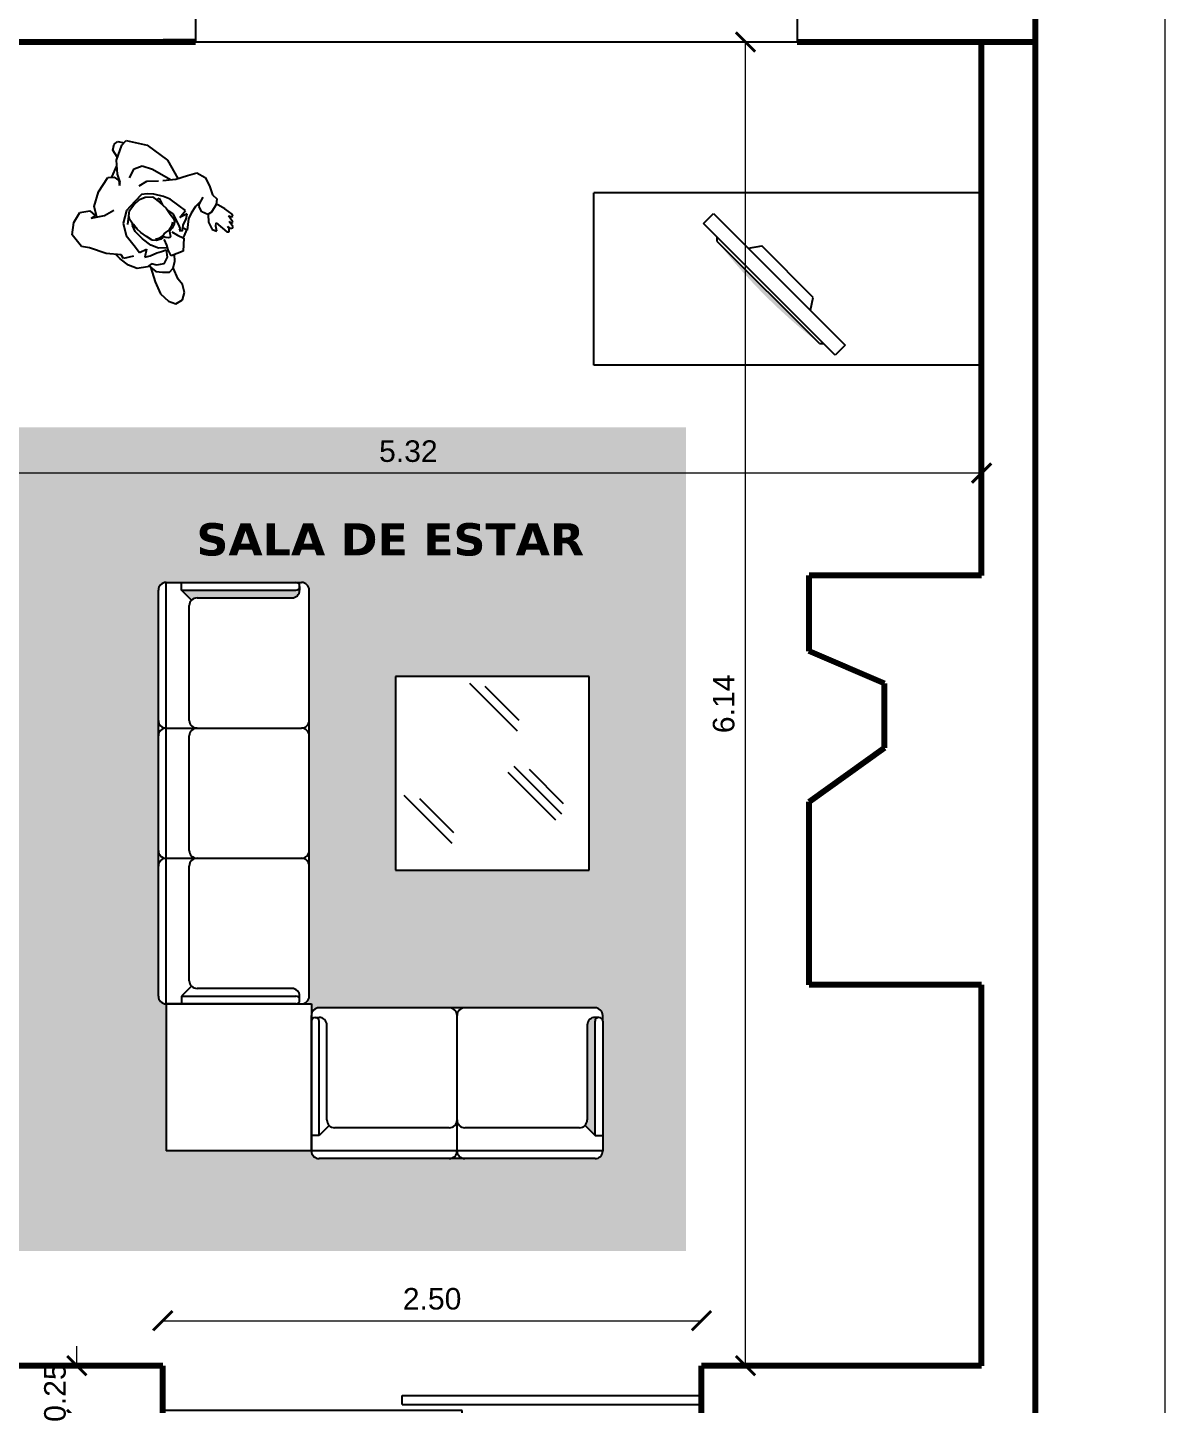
# Model space of a CAD drawing. Header units: inches. Extents: x -2 to 11.2, y -3.4 to 32.7.
# Drawn here: x 4.53 to 9.86, y 3.62 to 10.01 of the extents above; entities that cross this region are included whole.
import ezdxf

# ---------------------------------------------------------------- set-up
doc = ezdxf.new("R2010")
doc.units = ezdxf.units.IN
doc.header["$MEASUREMENT"] = 0
doc.linetypes.add('CONTINUA', pattern=[0])
for name, color, linetype in [('Cotas', 60, 'Continuous'), ('Electrodomésticos', 34, 'Continuous'), ('Mobiliario', 2, 'Continuous'), ('Personas', 241, 'Continuous'), ('Puerta corrediza', 2, 'Continuous'), ('Texto', 98, 'Continuous'), ('Textura piso', 8, 'Continuous'), ('Ventana', 4, 'Continuous')]:
    doc.layers.add(name, color=color, linetype=linetype)
doc.layers.add('Paredes', color=5, linetype='Continuous', lineweight=80)
doc.styles.get("Standard").update_dxf_attribs({"font": 'arial.ttf'})
doc.dimstyles.new('Cotas', dxfattribs={"dimtxt": 0.1, "dimasz": 0.09, "dimexe": 0.2, "dimexo": 0.4, "dimgap": 0.05, "dimtad": 1, "dimzin": 0, "dimdsep": 46, "dimtxsty": 'Standard', "dimblk": 'ARCHTICK', "dimcen": 0.09, "dimse1": 1, "dimse2": 1, "dimclrd": 60, "dimclre": 256, "dimadec": 0, "dimazin": 0, "dimtfac": 1, "dimtix": 1, "dimtofl": 0, "dimtmove": 1, "dimatfit": 3, "dimfxl": 0, "dimtolj": 1, "dimtzin": 0, "dimlwd": 9, "dimarcsym": 0})

# ---------------------------------------------------------------- blocks, each defined once
blk = doc.blocks.new('mesa 3')
at = {"layer": 'Mobiliario'}
for p, q in [((99.6702, 35.8197), (99.6702, 34.0197)), ((99.6702, 35.8197), (100.4702, 35.8197)), ((100.4702, 35.8197), (100.4702, 34.0197)), ((100.4702, 34.0197), (99.6702, 34.0197))]:
    blk.add_line(p, q, dxfattribs=at)
blk = doc.blocks.new('ppuerta closet')
at = {"layer": 'Puerta corrediza'}
for p, q in [((149.8527, 30.2098), (150.8493, 30.2098)), ((149.8527, 30.1798), (149.8527, 30.2098)), ((149.8527, 30.1798), (150.8493, 30.1798)), ((150.8493, 30.2098), (150.8493, 30.1798)), ((149.0561, 30.1298), (149.0561, 30.1598)), ((150.0527, 30.1598), (149.0561, 30.1598)), ((150.0527, 30.1298), (149.0561, 30.1298)), ((150.0527, 30.1298), (150.0527, 30.1598))]:
    blk.add_line(p, q, dxfattribs=at)
blk = doc.blocks.new('tv')
at = {"layer": 'Electrodomésticos', "linetype": 'Continuous'}
blk.add_hatch(color=256, dxfattribs=at).paths.add_polyline_path([(156.3235, 39.308), (156.3235, 38.6476), (156.3235, 38.6349, -0.062572)])
at = {"layer": 'Electrodomésticos'}
for p, q in [((156.3362, 38.546), (156.3362, 39.4096)), ((156.3362, 39.4096), (156.4019, 39.4096)), ((156.4019, 39.4096), (156.4019, 38.546)), ((156.3362, 39.3207), (156.3235, 39.308)), ((156.3235, 39.308), (156.3235, 38.6476)), ((156.4039, 39.181), (156.4547, 39.1441)), ((156.4547, 38.807), (156.4547, 39.1441)), ((156.4039, 38.7746), (156.4547, 38.807)), ((156.3235, 38.6349), (156.3235, 38.6476)), ((156.3235, 38.6349), (156.3362, 38.6222)), ((156.4019, 38.546), (156.3362, 38.546))]:
    blk.add_line(p, q, dxfattribs=at)
blk = doc.blocks.new('_ArchTick')
at = {"color": 0, "linetype": 'ByBlock', "const_width": 0.15}
blk.add_lwpolyline([(-0.5, -0.5), (0.5, 0.5)], dxfattribs=at)
blk = doc.blocks.new('*D72')
at = {"layer": 'Cotas', "color": 60, "linetype": 'CONTINUA', "lineweight": 9, "transparency": 16777216}
blk.add_line((9.8099, 30.05), (9.8099, 0), dxfattribs=at)
at = {"layer": 'Defpoints', "color": 0, "transparency": 16777216}
for p in [(9.8099, 30.05), (9.8099, 0), (9.8099, 0)]:
    blk.add_point(p, dxfattribs=at)
at = {"layer": 'Cotas', "color": 60, "lineweight": 9, "transparency": 16777216, "xscale": 0.09, "yscale": 0.09, "zscale": 0.09}
for p, rotation in [((9.8099, 30.05), 90), ((9.8099, 0), 270)]:
    blk.add_blockref('_ArchTick', p, dxfattribs=dict(at, rotation=rotation))
at = {"layer": 'Cotas', "color": 0, "transparency": 16777216, "insert": (9.7088, 15.025), "char_height": 0.1, "attachment_point": 5, "rotation": 90}
blk.add_mtext('\\A1;30.05', dxfattribs=at)
blk = doc.blocks.new('*D82')
at = {"layer": 'Cotas', "color": 60, "linetype": 'CONTINUA', "lineweight": 9, "transparency": 16777216}
for p, q in [((4.761, 3.7997), (4.761, 3.8897)), ((4.761, 3.5497), (4.761, 3.4597))]:
    blk.add_line(p, q, dxfattribs=at)
at = {"layer": 'Defpoints', "color": 0, "transparency": 16777216}
for p in [(4.761, 3.7997), (4.761, 3.7997), (4.761, 3.5497)]:
    blk.add_point(p, dxfattribs=at)
at = {"layer": 'Cotas', "color": 60, "lineweight": 9, "transparency": 16777216, "xscale": 0.09, "yscale": 0.09, "zscale": 0.09}
for p, rotation in [((4.761, 3.7997), 270), ((4.761, 3.5497), 90)]:
    blk.add_blockref('_ArchTick', p, dxfattribs=dict(at, rotation=rotation))
at = {"layer": 'Cotas', "color": 0, "transparency": 16777216, "insert": (4.66, 3.6747), "char_height": 0.1, "attachment_point": 5, "rotation": 90}
blk.add_mtext('\\A1;0.25', dxfattribs=at)
blk = doc.blocks.new('*D83')
at = {"layer": 'Cotas', "color": 60, "linetype": 'CONTINUA', "lineweight": 9, "transparency": 16777216}
blk.add_line((7.8646, 3.7997), (7.8646, 9.9444), dxfattribs=at)
at = {"layer": 'Defpoints', "color": 0, "transparency": 16777216}
for p in [(7.8646, 9.9444), (7.8646, 9.9444), (7.8646, 3.7997)]:
    blk.add_point(p, dxfattribs=at)
at = {"layer": 'Cotas', "color": 60, "lineweight": 9, "transparency": 16777216, "xscale": 0.09, "yscale": 0.09, "zscale": 0.09}
for p, rotation in [((7.8646, 9.9444), 90), ((7.8646, 3.7997), 270)]:
    blk.add_blockref('_ArchTick', p, dxfattribs=dict(at, rotation=rotation))
at = {"layer": 'Cotas', "color": 0, "transparency": 16777216, "insert": (7.7635, 6.872), "char_height": 0.1, "attachment_point": 5, "rotation": 90}
blk.add_mtext('\\A1;6.14', dxfattribs=at)
blk = doc.blocks.new('*D84')
at = {"layer": 'Cotas', "color": 60, "linetype": 'CONTINUA', "lineweight": 9, "transparency": 16777216}
blk.add_line((8.9599, 7.9435), (3.6396, 7.9435), dxfattribs=at)
at = {"layer": 'Defpoints', "color": 0, "transparency": 16777216}
for p in [(3.6396, 7.9435), (3.6396, 7.9435), (8.9599, 7.9435)]:
    blk.add_point(p, dxfattribs=at)
at = {"layer": 'Cotas', "color": 60, "lineweight": 9, "transparency": 16777216, "xscale": 0.09, "yscale": 0.09, "zscale": 0.09, "rotation": 180}
blk.add_blockref('_ArchTick', (3.6396, 7.9435), dxfattribs=at)
at = {"layer": 'Cotas', "color": 60, "lineweight": 9, "transparency": 16777216, "xscale": 0.09, "yscale": 0.09, "zscale": 0.09}
blk.add_blockref('_ArchTick', (8.9599, 7.9435), dxfattribs=at)
at = {"layer": 'Cotas', "color": 0, "transparency": 16777216, "insert": (6.2998, 8.0446), "char_height": 0.1, "attachment_point": 5}
blk.add_mtext('\\A1;5.32', dxfattribs=at)
blk = doc.blocks.new('*D102')
at = {"layer": 'Cotas', "color": 60, "linetype": 'CONTINUA', "lineweight": 9, "transparency": 16777216}
blk.add_line((5.1599, 4.0085), (7.6599, 4.0085), dxfattribs=at)
at = {"layer": 'Defpoints', "color": 0, "transparency": 16777216}
for p in [(5.1599, 4.0085), (7.6599, 4.0085), (7.6599, 4.0085)]:
    blk.add_point(p, dxfattribs=at)
at = {"layer": 'Cotas', "color": 60, "lineweight": 9, "transparency": 16777216, "xscale": 0.09, "yscale": 0.09, "zscale": 0.09, "rotation": 180}
blk.add_blockref('_ArchTick', (5.1599, 4.0085), dxfattribs=at)
at = {"layer": 'Cotas', "color": 60, "lineweight": 9, "transparency": 16777216, "xscale": 0.09, "yscale": 0.09, "zscale": 0.09}
blk.add_blockref('_ArchTick', (7.6599, 4.0085), dxfattribs=at)
at = {"layer": 'Cotas', "color": 0, "transparency": 16777216, "insert": (6.4099, 4.1096), "char_height": 0.1, "attachment_point": 5}
blk.add_mtext('\\A1;2.50', dxfattribs=at)
blk = doc.blocks.new('persona2')
at = {"layer": 'Personas', "color": 30, "linetype": 'ByBlock'}
for p, q in [((44.9762, 30.9105), (45.0493, 30.947)), ((45.0493, 30.947), (45.0801, 30.9681)), ((45.0801, 30.9681), (45.1494, 30.9605)), ((45.1494, 30.9605), (45.184, 30.9143)), ((44.8261, 30.8585), (44.8646, 30.8759)), ((44.8646, 30.8759), (44.9127, 30.8816)), ((44.9127, 30.8816), (44.9411, 30.8816)), ((44.9223, 30.8662), (44.9762, 30.9105)), ((45.184, 30.9143), (45.1975, 30.8624)), ((44.7959, 30.8105), (44.7549, 30.8066)), ((44.7934, 30.7951), (44.7972, 30.8182)), ((44.7972, 30.8182), (44.8261, 30.8585)), ((44.878, 30.8297), (44.9031, 30.8701)), ((44.9031, 30.8701), (44.9223, 30.8662)), ((45.1417, 30.8432), (45.1071, 30.7912)), ((45.1273, 30.8215), (45.1706, 30.7951)), ((45.1378, 30.822), (45.1417, 30.8432)), ((45.1706, 30.8239), (45.1378, 30.822)), ((45.1975, 30.8624), (45.1706, 30.8239)), ((44.7299, 30.7874), (44.7068, 30.7643)), ((44.7068, 30.7643), (44.7087, 30.7393)), ((44.7549, 30.8066), (44.7299, 30.7874)), ((44.753, 30.7547), (44.7722, 30.7836)), ((44.7645, 30.722), (44.753, 30.7547)), ((44.7722, 30.7836), (44.7934, 30.7951)), ((44.8242, 30.7739), (44.8126, 30.7413)), ((44.8376, 30.7951), (44.8242, 30.7739)), ((44.8588, 30.7643), (44.8376, 30.7951)), ((44.8703, 30.7989), (44.8588, 30.7643)), ((44.9108, 30.7932), (44.8703, 30.7989)), ((44.9704, 30.7855), (44.9108, 30.7932)), ((45.0205, 30.7547), (44.9704, 30.7855)), ((45.0512, 30.7028), (45.0205, 30.7547)), ((45.1071, 30.7912), (45.0936, 30.7432)), ((45.1706, 30.7951), (45.2033, 30.7336)), ((44.7087, 30.7393), (44.726, 30.7105)), ((44.726, 30.7105), (44.7487, 30.6903)), ((44.7914, 30.7009), (44.7645, 30.722)), ((44.8011, 30.722), (44.7914, 30.7009)), ((44.7931, 30.6907), (44.8222, 30.722)), ((44.8126, 30.7413), (44.8011, 30.722)), ((44.8222, 30.722), (44.8569, 30.7374)), ((44.8569, 30.7374), (44.905, 30.7432)), ((44.905, 30.7432), (44.9531, 30.7432)), ((44.9531, 30.7432), (44.9825, 30.7319)), ((45.0532, 30.6451), (45.0512, 30.7028)), ((45.2033, 30.7336), (45.2206, 30.6547)), ((45.0532, 30.6009), (45.0532, 30.6451)), ((45.1744, 30.6297), (45.1552, 30.6432)), ((45.1552, 30.6432), (45.1648, 30.6297)), ((45.1648, 30.6297), (45.1994, 30.6124)), ((45.2014, 30.6336), (45.1744, 30.6297)), ((45.2206, 30.6547), (45.2014, 30.6336)), ((45.2087, 30.6416), (45.229, 30.5874)), ((44.7799, 30.5951), (44.7762, 30.6062)), ((44.7914, 30.5693), (44.7799, 30.5951)), ((44.7876, 30.5682), (44.8068, 30.574)), ((44.8203, 30.5259), (44.7876, 30.5682)), ((44.8126, 30.5951), (44.8011, 30.5855)), ((44.8011, 30.5855), (44.8165, 30.5644)), ((44.8145, 30.5874), (44.8126, 30.5951)), ((44.8357, 30.5778), (44.8145, 30.5874)), ((44.8165, 30.5644), (44.828, 30.5336)), ((44.8877, 30.5624), (44.8357, 30.5778)), ((44.918, 30.5675), (44.8877, 30.5624)), ((44.9762, 30.5355), (45.0147, 30.5586)), ((45.0147, 30.5586), (45.0378, 30.5797)), ((45.0378, 30.5797), (45.0532, 30.6009)), ((45.0897, 30.5797), (45.0801, 30.5394)), ((45.1475, 30.5855), (45.1629, 30.5413)), ((45.1994, 30.6124), (45.2495, 30.5701)), ((45.2495, 30.5701), (45.2803, 30.5028)), ((44.8299, 30.499), (44.8203, 30.5259)), ((44.828, 30.5336), (44.8415, 30.5144)), ((44.8376, 30.4624), (44.8299, 30.499)), ((44.8415, 30.5144), (44.853, 30.5509)), ((44.853, 30.5509), (44.8569, 30.5086)), ((44.8569, 30.5086), (44.8934, 30.5144)), ((44.8934, 30.5144), (44.9454, 30.5221)), ((44.9454, 30.5221), (44.9762, 30.5355)), ((45.0801, 30.5394), (45.0435, 30.5)), ((45.1455, 30.5048), (45.1013, 30.4817)), ((45.1629, 30.5413), (45.1455, 30.5048)), ((45.2803, 30.5028), (45.2822, 30.474)), ((44.7664, 30.4298), (44.7703, 30.449)), ((44.7761, 30.3894), (44.7664, 30.4298)), ((44.7703, 30.449), (44.7991, 30.4605)), ((44.7991, 30.4605), (44.828, 30.4509)), ((44.828, 30.4509), (44.8338, 30.4413)), ((44.8338, 30.4413), (44.8434, 30.4067)), ((44.8376, 30.4275), (44.8376, 30.4624)), ((44.9916, 30.4375), (44.9646, 30.3875)), ((45.082, 30.4028), (44.9875, 30.4298)), ((45.0301, 30.4855), (44.9916, 30.4375)), ((45.1013, 30.4817), (45.0089, 30.4567)), ((45.2822, 30.474), (45.1975, 30.4201)), ((44.7934, 30.3682), (44.7761, 30.3894)), ((44.8203, 30.3682), (44.7934, 30.3682)), ((44.8588, 30.349), (44.8203, 30.3682)), ((44.9646, 30.3875), (44.9435, 30.349)), ((45.1975, 30.4201), (45.082, 30.4028)), ((44.9011, 30.3355), (44.8588, 30.349)), ((44.9435, 30.349), (44.9011, 30.3355))]:
    blk.add_line(p, q, dxfattribs=at)
at = {"layer": 'Personas', "color": 18, "linetype": 'ByBlock'}
for p, q in [((44.5817, 30.847), (44.574, 30.8124)), ((44.574, 30.8124), (44.5913, 30.7816)), ((44.6144, 30.8624), (44.5817, 30.847)), ((44.6664, 30.8643), (44.6144, 30.8624)), ((44.7222, 30.8432), (44.6664, 30.8643)), ((44.787, 30.8097), (44.7222, 30.8432)), ((44.5913, 30.7816), (44.624, 30.7624)), ((44.624, 30.7624), (44.6567, 30.7586)), ((44.6567, 30.7586), (44.7099, 30.7373)), ((45.2547, 30.5587), (45.2937, 30.549)), ((45.3053, 30.5048), (45.2812, 30.4887)), ((45.2937, 30.549), (45.3091, 30.5259)), ((45.3091, 30.5259), (45.3053, 30.5048))]:
    blk.add_line(p, q, dxfattribs=at)
at = {"layer": 'Personas', "color": 5, "linetype": 'ByBlock'}
for p, q in [((44.7318, 30.6509), (44.7549, 30.7047)), ((44.7549, 30.7047), (44.7857, 30.6951)), ((44.7857, 30.6951), (44.8049, 30.6836)), ((44.8049, 30.6836), (44.8299, 30.674)), ((44.7722, 30.6047), (44.7318, 30.6509)), ((44.8319, 30.624), (44.803, 30.6163)), ((44.8299, 30.674), (44.8319, 30.674)), ((44.803, 30.6163), (44.7722, 30.6047))]:
    blk.add_line(p, q, dxfattribs=at)
at = {"layer": 'Personas', "linetype": 'ByBlock'}
for p, q in [((44.8432, 30.6724), (44.845, 30.684)), ((44.845, 30.684), (44.8536, 30.7023)), ((44.8536, 30.7023), (44.8694, 30.7156)), ((44.8694, 30.7156), (44.9004, 30.7229)), ((44.9004, 30.7229), (44.9321, 30.7284)), ((44.9321, 30.7284), (44.9546, 30.729)), ((44.9546, 30.729), (44.982, 30.7266)), ((44.9839, 30.7321), (44.9581, 30.7287)), ((44.965, 30.7296), (45.0094, 30.7217)), ((44.9875, 30.7278), (44.9839, 30.7321)), ((44.9857, 30.726), (44.9875, 30.7278)), ((45, 30.7437), (45.0411, 30.6931)), ((45.0094, 30.7217), (45.0253, 30.7126)), ((45.0411, 30.6931), (45.046, 30.6597)), ((44.8201, 30.6481), (44.8237, 30.6548)), ((44.8225, 30.642), (44.8201, 30.6481)), ((44.8322, 30.6359), (44.8225, 30.642)), ((44.8237, 30.6548), (44.8335, 30.6621)), ((44.8426, 30.6292), (44.8322, 30.6359)), ((44.8335, 30.6621), (44.8432, 30.667)), ((44.8438, 30.611), (44.8426, 30.6292)), ((44.8432, 30.667), (44.8432, 30.6724)), ((45.0442, 30.6238), (45.0338, 30.5982)), ((45.046, 30.6597), (45.0442, 30.6238)), ((44.8499, 30.5915), (44.8438, 30.611)), ((44.856, 30.5818), (44.8499, 30.5915)), ((44.8688, 30.5751), (44.856, 30.5818)), ((44.8956, 30.5721), (44.8688, 30.5751)), ((44.9285, 30.5654), (44.8956, 30.5721)), ((44.9693, 30.5672), (44.9285, 30.5654)), ((44.9839, 30.5556), (44.9515, 30.5664)), ((45.0107, 30.5727), (44.9693, 30.5672)), ((44.9827, 30.569), (44.9869, 30.5611)), ((44.9869, 30.5611), (44.9839, 30.5556)), ((45.0338, 30.5982), (45.0107, 30.5727)), ((44.651, 30.4432), (44.6433, 30.4355)), ((44.6433, 30.4355), (44.6529, 30.4259)), ((44.7164, 30.449), (44.651, 30.4432)), ((44.7068, 30.4836), (44.6875, 30.474)), ((44.6875, 30.474), (44.7068, 30.4605)), ((44.7433, 30.4721), (44.7068, 30.4836)), ((44.7068, 30.4605), (44.7164, 30.449)), ((44.77, 30.4478), (44.7433, 30.4721)), ((44.651, 30.4201), (44.6452, 30.4105)), ((44.6452, 30.4105), (44.649, 30.4067)), ((44.649, 30.4067), (44.6779, 30.4028)), ((44.6664, 30.424), (44.651, 30.4201)), ((44.6529, 30.4259), (44.6664, 30.424)), ((44.6644, 30.4009), (44.6625, 30.3932)), ((44.6625, 30.3932), (44.6664, 30.3913)), ((44.6779, 30.4028), (44.6644, 30.4009)), ((44.6664, 30.3913), (44.6991, 30.3855)), ((44.6856, 30.3798), (44.6837, 30.3721)), ((44.6837, 30.3721), (44.6914, 30.3682)), ((44.6991, 30.3855), (44.6856, 30.3798)), ((44.6914, 30.3682), (44.7337, 30.374)), ((44.7337, 30.374), (44.7786, 30.3862))]:
    blk.add_line(p, q, dxfattribs=at)
at = {"layer": 'Personas', "color": 250, "linetype": 'ByBlock'}
for p, q in [((44.8517, 30.684), (44.8487, 30.6682)), ((44.8615, 30.7017), (44.8517, 30.684)), ((44.8499, 30.6439), (44.8456, 30.6274)), ((44.8456, 30.6274), (44.8517, 30.6049)), ((44.8487, 30.6682), (44.8505, 30.6566)), ((44.8505, 30.6566), (44.8499, 30.6439)), ((44.8517, 30.6049), (44.8615, 30.5879))]:
    blk.add_line(p, q, dxfattribs=at)

msp = doc.modelspace()

# ---------------------------------------------------------------- hatches: boundary and pattern name
at = {"layer": 'Textura piso'}
h = msp.add_hatch(dxfattribs=at)
h.set_pattern_fill('AR-CONC', color=256, scale=0.02, angle=270, style=0)
h.set_pattern_definition([(320, (-41.40976, -126.97242), (-0.01255043, -0.14345204), [0.015, -0.165]), (265, (-41.40976, -126.97242), (0.15043843, 0.02775027), [0.012, -0.132]), (10.4514, (-41.4108, -126.98438), (0.13788791, -0.11570188), [0.01274804, -0.14022842]), (316.1842, (-41.36976, -126.97242), (-0.0331038, -0.2134482), [0.0225, -0.2475]), (6.6356, (-41.37251, -126.9902), (0.19482357, -0.18693254), [0.01912206, -0.2103426]), (261.1842, (-41.36976, -126.97242), (0.19482372, -0.1869324), [0.018, -0.198]), (291, (-41.37976, -126.99242), (-0.08052378, -0.11938141), [0.015, -0.165]), (236, (-41.37976, -126.99242), (0.14503001, -0.04866307), [0.012, -0.132]), (341.4514, (-41.38647, -127.00237), (0.0645061, -0.16804453), [0.01274804, -0.14022842]), (307.5, (-41.409755, -126.97242), (0.06657877, -0.002431971), [0, -0.1304, 0, -0.134, 0, -0.1325]), (277.5, (-41.409755, -126.97242), (0.078882342, -0.052613907), [0, -0.0764, 0, -0.1274, 0, -0.0505]), (237.5, (-41.409755, -126.92782), (-0.004510974, -0.106764487), [0, -0.05, 0, -0.156, 0, -0.207]), (227.5, (-41.409755, -126.90782), (0.020020996, -0.116637234), [0, -0.065, 0, -0.1036, 0, -0.147])])
h.paths.add_polyline_path([(7.588, 4.3322), (7.588, 8.1551), (4.4146, 8.1551), (4.4146, 4.3322)])
h.paths.add_polyline_path([(5.1396, 7.3997, -0.414214), (5.1755, 7.4356), (5.7773, 7.4356), (5.8037, 7.4356, -0.414214), (5.8396, 7.3997), (5.8396, 5.515, -0.414214), (5.8037, 5.4791), (5.8497, 5.4791), (5.8497, 5.425, -0.414214), (5.8856, 5.4609), (7.1659, 5.4609, -0.414214), (7.2018, 5.425), (7.2018, 5.3986), (7.2018, 4.7968, -0.414214), (7.1659, 4.7609), (5.8856, 4.7609, -0.414214), (5.8497, 4.7968), (5.1755, 4.7968), (5.1755, 5.4791, -0.414214), (5.1396, 5.515)], flags=16)
h.paths.add_polyline_path([(5.2937, 7.3532), (5.2473, 7.3997), (5.7773, 7.3997, 0.414214), (5.7952, 7.4176), (5.7952, 7.3997, -0.414214), (5.7593, 7.3638), (5.3191, 7.3638, 0.198912)], flags=0)
h.paths.add_polyline_path([(6.2396, 6.9997), (7.1396, 6.9997), (7.1396, 6.0997), (6.2396, 6.0997)], flags=16)
h.paths.add_polyline_path([(7.13, 4.9404), (7.13, 5.3807, -0.414214), (7.1659, 5.4166), (7.1839, 5.4166, 0.414214), (7.1659, 5.3986), (7.1659, 4.8686), (7.1195, 4.915, 0.198912)], flags=0)
edge = h.paths.add_edge_path(flags=0)
edge.add_line((5.1755, 6.1552), (5.3191, 6.1552))
edge.add_arc((5.3191, 6.1911), 0.0359, 180, 270, ccw=False)
edge.add_line((5.2832, 6.1911), (5.2832, 6.7236))
edge.add_arc((5.3191, 6.7236), 0.0359, 90, 180, ccw=False)
edge.add_line((5.3191, 6.7595), (5.1755, 6.7595))
edge.add_line((5.1755, 6.7595), (5.1755, 6.1552))
edge = h.paths.add_edge_path(flags=0)
edge.add_line((5.1755, 6.1552), (5.3191, 6.1552))
edge.add_arc((5.3191, 6.1911), 0.0359, 180, 270, ccw=False)
edge.add_line((5.2832, 6.1911), (5.2832, 6.7236))
edge.add_arc((5.3191, 6.7236), 0.0359, 90, 180, ccw=False)
edge.add_line((5.3191, 6.7595), (5.1755, 6.7595))
edge.add_line((5.1755, 6.7595), (5.1755, 6.1552))
edge = h.paths.add_edge_path(flags=0)
edge.add_arc((5.8676, 5.3986), 0.0179, 0, 180)
edge.add_line((5.8497, 5.3986), (5.8497, 4.8686))
edge.add_line((5.8497, 4.8686), (5.8856, 4.8686))
edge.add_line((5.8856, 4.8686), (5.8856, 5.3986))
edge = h.paths.add_edge_path(flags=0)
edge.add_arc((5.8676, 5.3986), 0.0179, 0, 180)
edge.add_line((5.8497, 5.3986), (5.8497, 4.8686))
edge.add_line((5.8497, 4.8686), (5.8856, 4.8686))
edge.add_line((5.8856, 4.8686), (5.8856, 5.3986))
h.paths.add_polyline_path([(5.2788, 7.7483), (7.1463, 7.7483), (7.1463, 7.5179), (5.2788, 7.5179)], flags=24)

# ---------------------------------------------------------------- linework, layer by layer
at = {"layer": 'Mobiliario'}
for p, q in [((5.1755, 7.4356), (5.7773, 7.4356)), ((5.2473, 7.3997), (5.2473, 7.4356)), ((5.7773, 7.4356), (5.8037, 7.4356)), ((5.7952, 7.4176), (5.7952, 7.3997)), ((5.1396, 5.515), (5.1396, 7.3997)), ((5.2473, 7.3997), (5.7773, 7.3997)), ((5.2937, 7.3532), (5.2473, 7.3997)), ((5.3191, 7.3638), (5.7593, 7.3638)), ((5.8396, 5.515), (5.8396, 7.3997)), ((5.2832, 6.7954), (5.2832, 7.3279)), ((7.1396, 6.9997), (6.2396, 6.9997)), ((6.2396, 6.9997), (6.2396, 6.0997)), ((7.1396, 6.9997), (6.7671, 6.9997)), ((7.1396, 6.0997), (7.1396, 6.9997)), ((6.8068, 6.7455), (6.585, 6.9673)), ((6.8145, 6.7944), (6.6566, 6.9523)), ((5.1755, 6.7595), (5.8037, 6.7595)), ((5.2832, 6.1911), (5.2832, 6.7236)), ((6.9841, 6.3316), (6.7623, 6.5534)), ((7.0124, 6.3598), (6.7906, 6.5816)), ((7.0201, 6.4087), (6.8622, 6.5666)), ((6.5027, 6.2243), (6.2809, 6.4461)), ((6.5104, 6.2732), (6.3525, 6.4311)), ((5.1755, 6.1552), (5.8037, 6.1552)), ((5.2832, 5.5868), (5.2832, 6.1193)), ((6.2396, 6.0997), (7.1396, 6.0997)), ((5.2937, 5.5615), (5.2473, 5.515)), ((5.2473, 5.515), (5.7773, 5.515)), ((5.2473, 5.515), (5.2473, 5.4791)), ((5.7593, 5.5509), (5.3191, 5.5509)), ((5.7952, 5.4971), (5.7952, 5.515)), ((5.7773, 5.4791), (5.1755, 5.4791)), ((5.1755, 5.4791), (5.8497, 5.4791)), ((5.1755, 5.4791), (5.1755, 4.7968)), ((5.7773, 5.4791), (5.8037, 5.4791)), ((5.8497, 5.4791), (5.8497, 4.7968)), ((7.1659, 5.4609), (5.8856, 5.4609)), ((5.8497, 5.3986), (5.8497, 5.425)), ((5.8497, 4.7968), (5.8497, 5.3986)), ((5.8676, 5.4166), (5.8856, 5.4166)), ((5.8856, 4.8686), (5.8856, 5.3986)), ((5.9215, 4.9404), (5.9215, 5.3807)), ((6.5257, 4.7968), (6.5257, 5.425)), ((7.13, 5.3807), (7.13, 4.9404)), ((7.1839, 5.4166), (7.1659, 5.4166)), ((7.1659, 4.8686), (7.1659, 5.3986)), ((7.2018, 5.3986), (7.2018, 5.425)), ((7.2018, 5.3986), (7.2018, 4.7968)), ((5.8856, 4.8686), (5.8497, 4.8686)), ((5.932, 4.915), (5.8856, 4.8686)), ((6.4898, 4.9045), (5.9574, 4.9045)), ((7.0941, 4.9045), (6.5616, 4.9045)), ((7.1195, 4.915), (7.1659, 4.8686)), ((7.1659, 4.8686), (7.2018, 4.8686)), ((5.8497, 4.7968), (5.1755, 4.7968)), ((7.1659, 4.7609), (5.8856, 4.7609))]:
    msp.add_line(p, q, dxfattribs=at)
for points in [[(5.1755, 5.4791), (5.1755, 7.4356)], [(7.2018, 4.7968), (5.8497, 4.7968)]]:
    msp.add_lwpolyline(points, dxfattribs=at)
for centre, radius, start, end in [((5.1755, 7.3997), 0.0359, 90, 180), ((5.7773, 7.4176), 0.0179, 270, 90), ((5.8037, 7.3997), 0.0359, 0, 90), ((5.3191, 7.3279), 0.0359, 90, 180), ((5.7593, 7.3997), 0.0359, 270, 0), ((5.1755, 6.7954), 0.0359, 180, 270), ((5.3191, 6.7954), 0.0359, 180, 270), ((5.8037, 6.7954), 0.0359, 270, 0), ((5.1755, 6.7236), 0.0359, 90, 180), ((5.3191, 6.7236), 0.0359, 90, 180), ((5.8037, 6.7236), 0.0359, 0, 90), ((5.1755, 6.1911), 0.0359, 180, 270), ((5.1755, 6.1193), 0.0359, 90, 180), ((5.3191, 6.1911), 0.0359, 180, 270), ((5.3191, 6.1193), 0.0359, 90, 180), ((5.8037, 6.1911), 0.0359, 270, 0), ((5.8037, 6.1193), 0.0359, 0, 90), ((5.3191, 5.5868), 0.0359, 180, 270), ((5.1755, 5.515), 0.0359, 180, 270), ((5.7593, 5.515), 0.0359, 0, 90), ((5.7773, 5.4971), 0.0179, 270, 90), ((5.8037, 5.515), 0.0359, 270, 0), ((5.8856, 5.425), 0.0359, 90, 180), ((6.4898, 5.425), 0.0359, 0, 90), ((6.5616, 5.425), 0.0359, 90, 180), ((7.1659, 5.425), 0.0359, 0, 90), ((5.8676, 5.3986), 0.0179, 0, 180), ((5.8856, 5.3807), 0.0359, 0, 90), ((7.1659, 5.3807), 0.0359, 90, 180), ((7.1839, 5.3986), 0.0179, 0, 180), ((5.9574, 4.9404), 0.0359, 180, 270), ((6.4898, 4.9404), 0.0359, 270, 0), ((6.5616, 4.9404), 0.0359, 180, 270), ((7.0941, 4.9404), 0.0359, 270, 0), ((5.8856, 4.7968), 0.0359, 180, 270), ((6.4898, 4.7968), 0.0359, 270, 0), ((6.5616, 4.7968), 0.0359, 180, 270), ((7.1659, 4.7968), 0.0359, 270, 0)]:
    msp.add_arc(centre, radius, start, end, dxfattribs=at)
at = {"layer": 'Paredes'}
for p, q in [((9.2099, 0), (9.2099, 30.05)), ((5.3119, 9.9444), (3, 9.9444)), ((5.3119, 9.9448), (5.1619, 9.9448)), ((9.2099, 9.9444), (8.1036, 9.9444)), ((8.9599, 7.4672), (8.9599, 9.9444)), ((8.1599, 7.1172), (8.1599, 7.4672)), ((8.9599, 7.4672), (8.1599, 7.4672)), ((8.5099, 6.9672), (8.1599, 7.1172)), ((8.5099, 6.6672), (8.5099, 6.9672)), ((8.1599, 6.4172), (8.5099, 6.6672)), ((8.1599, 5.5672), (8.1599, 6.4172)), ((8.9599, 5.5672), (8.1599, 5.5672)), ((8.9599, 3.7997), (8.9599, 5.5672)), ((5.1599, 3.7997), (4.0396, 3.7997)), ((5.1599, 3.5497), (5.1599, 3.7997)), ((7.6599, 3.5497), (7.6599, 3.7997)), ((8.9599, 3.7997), (7.6599, 3.7997))]:
    msp.add_line(p, q, dxfattribs=at)
at = {"layer": 'Ventana'}
for p, q in [((5.3119, 10.1944), (5.3119, 9.9448)), ((8.1036, 10.1944), (8.1036, 9.9444)), ((8.1036, 9.9444), (5.3119, 9.9444))]:
    msp.add_line(p, q, dxfattribs=at)

# ---------------------------------------------------------------- block references
at = {"layer": 'Electrodomésticos', "rotation": 45}
msp.add_blockref('tv', (-75.0104, -129.3116), dxfattribs=at)
at = {"layer": 'Mobiliario', "rotation": 270}
msp.add_blockref('mesa 3', (-26.8598, 108.9145), dxfattribs=at)
at = {"layer": 'Personas', "rotation": 135}
msp.add_blockref('persona2', (58.5575, -0.9833), dxfattribs=at)
at = {"layer": 'Puerta corrediza', "xscale": 1.394207550997876, "yscale": 1.394207550997876, "zscale": 1.394207550997876}
msp.add_blockref('ppuerta closet', (-202.6552, -38.4575), dxfattribs=at)

# ---------------------------------------------------------------- texts
at = {"layer": 'Texto', "insert": (5.3163, 7.7108), "char_height": 0.15, "attachment_point": 1}
msp.add_mtext('{\\fVerdana|b1|i0|c0|p34;SALA DE ESTAR}', dxfattribs=at)

# ---------------------------------------------------------------- dimensions: what is measured, and where the dimension line sits
at = {"layer": 'Cotas'}
for base, p1, p2, picture, middle in [((9.8099, 0), (9.8099, 30.05), (9.8099, 0), '*D72', (9.7088, 15.025)), ((7.8646, 9.9444), (7.8646, 3.7997), (7.8646, 9.9444), '*D83', (7.7635, 6.872)), ((4.761, 3.7997), (4.761, 3.5497), (4.761, 3.7997), '*D82', (4.66, 3.6747))]:
    dim = msp.add_linear_dim(base=base, p1=p1, p2=p2, angle=270, dimstyle='Cotas', dxfattribs=at)
    dim.commit()
    dim.dimension.update_dxf_attribs({"geometry": picture, "text_midpoint": middle})
for base, p1, p2, picture, middle in [((3.6396, 7.9435), (8.9599, 7.9435), (3.6396, 7.9435), '*D84', (6.2998, 8.0446)), ((7.6599, 4.0085), (5.1599, 4.0085), (7.6599, 4.0085), '*D102', (6.4099, 4.1096))]:
    dim = msp.add_linear_dim(base=base, p1=p1, p2=p2, dimstyle='Cotas', dxfattribs=at)
    dim.commit()
    dim.dimension.update_dxf_attribs({"geometry": picture, "text_midpoint": middle})

doc.saveas('drawing.dxf')
